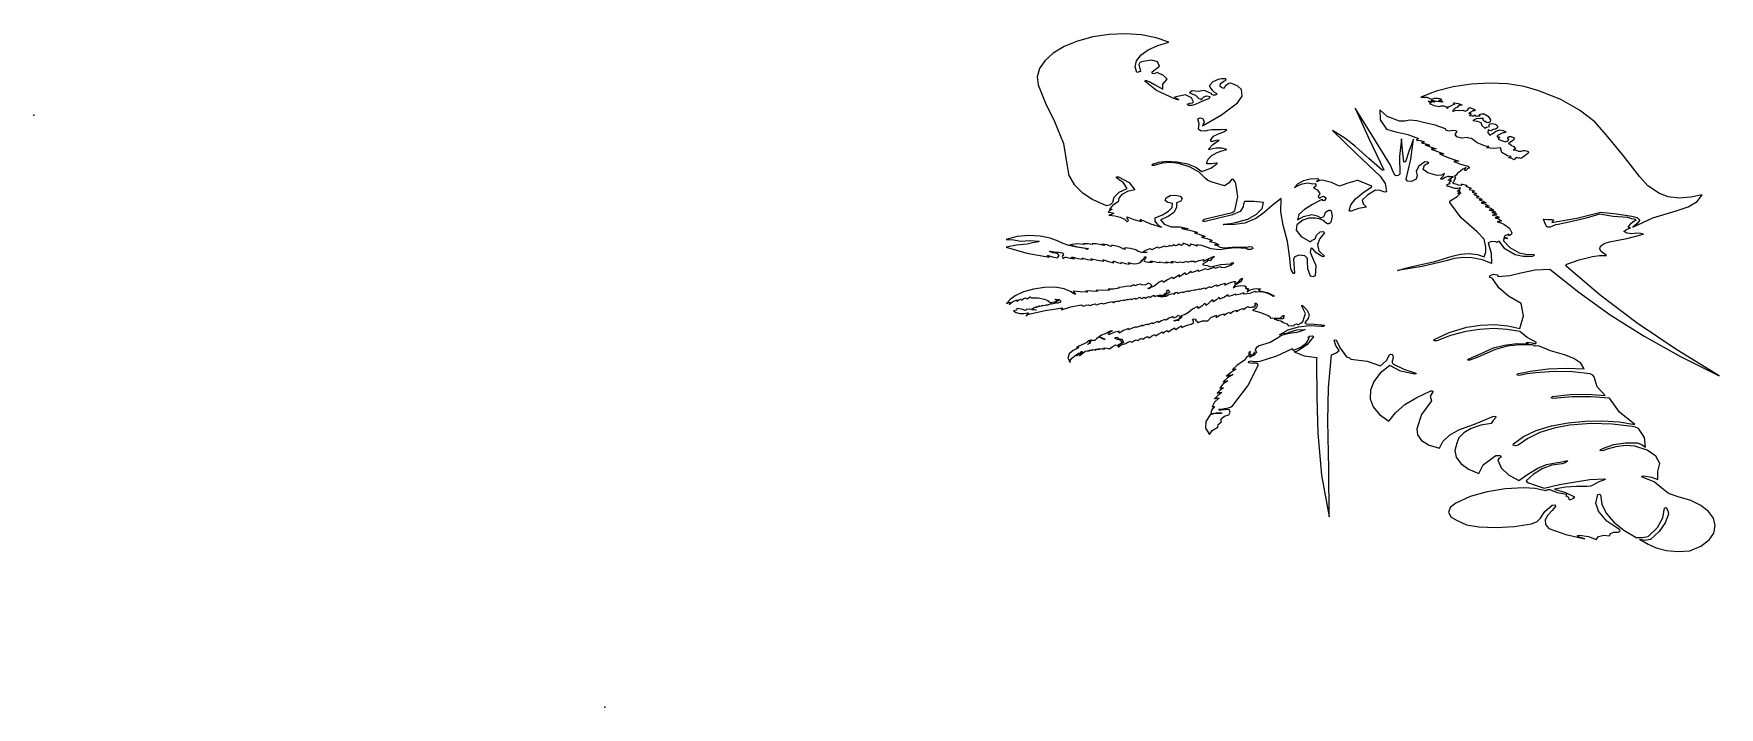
# Model space of a CAD drawing. Header units: millimetres. Extents: x 0 to 89.8, y -31.6 to 4.3.
import ezdxf

# ---------------------------------------------------------------- set-up
doc = ezdxf.new("R2010")
doc.units = ezdxf.units.MM
doc.layers.add('1', color=7, linetype='Continuous', true_color=0xffffff)
doc.layers.add('61', color=7, linetype='Continuous', true_color=0xffffff)

msp = doc.modelspace()

# ---------------------------------------------------------------- linework, layer by layer
at = {"lineweight": 18}
msp.add_point((30.439429, -31.560269), dxfattribs=at)
at = {"layer": '1', "color": 3, "linetype": 'Continuous', "lineweight": 18}
msp.add_lwpolyline([(75.747281, -3.895694), (75.430692, -3.803442), (75.386852, -3.790681), (75.348474, -3.774419), (75.335516, -3.69174), (75.486807, -3.643462), (75.502869, -3.63843), (75.501996, -3.629652), (75.473833, -3.602723), (75.467136, -3.571474), (75.506325, -3.5248), (75.574661, -3.485854), (75.474819, -3.481376), (75.39849, -3.452817), (75.394283, -3.443792), (75.403909, -3.43493), (75.546191, -3.356292), (75.656606, -3.266925), (75.607932, -3.282645), (75.553256, -3.282628), (75.53812, -3.271122), (75.54072, -3.256521), (75.502368, -3.274737), (75.454473, -3.28496), (75.393163, -3.273912), (75.407149, -3.240208), (75.236381, -3.318439), (75.085284, -3.405898), (75.002043, -3.412068), (74.995568, -3.371772), (75.132102, -3.238541), (75.207487, -3.097206), (75.038828, -3.185987), (74.807096, -3.207752), (74.313274, -3.063855), (74.063659, -2.891472), (74.125656, -2.665379), (74.225545, -2.601279), (74.365829, -2.560642), (74.284865, -2.500707), (74.146225, -2.47503), (73.834404, -2.710074), (73.695407, -2.974104), (73.746666, -3.233998), (73.686447, -3.402918), (73.440556, -3.534953), (73.227839, -3.512989), (73.158779, -3.412548), (73.39892, -2.345462), (73.550746, -1.27994), (73.307511, -1.878299), (73.115199, -2.478032), (73.074064, -2.497586), (73.035306, -2.481723), (72.95707, -1.867888), (72.903554, -1.251879), (72.801591, -2.198374), (72.815251, -3.138957), (72.77664, -3.17571), (72.720437, -3.207119), (72.621031, -3.220742), (72.555014, -3.187679), (72.434861, -2.92079), (72.316953, -2.653525), (71.377778, -1.137651), (70.443398, 0.379207), (71.178665, -1.267165), (71.961097, -2.905501), (71.931003, -2.934708), (71.872063, -2.927005), (71.168375, -2.296644), (70.456865, -1.668748), (69.885486, -1.224437), (69.225053, -0.813985), (70.483588, -2.034503), (71.762164, -3.249057), (72.044856, -3.641911), (72.104262, -4.070488), (72.042564, -4.095564), (71.972169, -4.086751), (71.768266, -4.018577), (71.52036, -3.992028), (71.119166, -4.242281), (70.809673, -4.519251), (70.86241, -4.718259), (71.040725, -4.891388), (70.613119, -4.974981), (70.231518, -5.109196), (70.156544, -5.117575), (70.117967, -5.088245), (70.212803, -4.766993), (70.454176, -4.455972), (70.850494, -4.1383), (71.292613, -3.833978), (71.318935, -3.808986), (71.324754, -3.782098), (70.631426, -3.487622), (70.586791, -3.480044), (70.537508, -3.484741), (70.053043, -3.612822), (69.600702, -3.770699), (69.179984, -3.586848), (68.681594, -3.453684), (68.540323, -3.48369), (68.424258, -3.535745), (68.401976, -3.539519), (68.390828, -3.530461), (68.418363, -3.488998), (68.475383, -3.45413), (68.493235, -3.410368), (68.422553, -3.388428), (68.043491, -3.41257), (67.683082, -3.492646), (67.379478, -3.652277), (67.202848, -3.848908), (67.403984, -3.751295), (67.616506, -3.659912), (67.909598, -3.599976), (68.184285, -3.648), (68.306045, -3.634006), (68.332041, -3.691055), (68.345532, -3.783944), (68.21978, -3.862701), (68.419913, -3.981336), (68.541399, -4.126317), (68.554619, -4.191134), (68.502531, -4.255204), (68.461169, -4.34562), (68.553274, -4.417892), (68.615472, -4.366596), (68.702764, -4.324458), (68.74966, -4.316155), (68.793282, -4.323445), (68.891554, -4.426848), (68.806703, -4.544346), (68.741284, -4.560086), (68.693249, -4.538383), (68.705949, -4.517459), (68.696242, -4.497538), (68.661423, -4.500414), (68.630981, -4.510631), (68.167808, -4.759422), (67.73876, -5.022141), (67.437321, -5.289147), (67.355259, -5.58032), (67.682158, -5.397596), (68.121514, -5.295118), (68.408242, -5.357035), (68.612386, -5.471235), (68.770032, -5.388223), (68.821992, -5.28164), (68.860617, -5.159839), (69.042413, -5.066837), (69.113638, -5.063635), (69.156907, -5.088703), (69.217577, -5.38532), (69.140222, -5.689627), (69.115169, -5.73397), (69.062775, -5.773588), (69.013752, -5.787131), (68.963366, -5.781487), (68.876448, -5.735242), (68.827823, -5.675687), (68.788474, -5.625156), (68.719296, -5.584427), (68.526017, -5.521769), (68.304226, -5.483282), (67.960968, -5.488085), (67.653548, -5.583963), (67.330086, -5.843648), (67.283961, -6.13288), (67.552024, -6.459366), (68.01248, -6.720637), (68.069028, -6.724147), (68.11064, -6.701499), (68.153908, -6.659559), (68.22653, -6.628156), (68.279506, -6.60233), (68.299683, -6.568148), (68.371389, -6.384094), (68.569833, -6.216732), (68.73029, -6.192635), (68.802482, -6.259788), (68.553907, -6.571129), (68.431627, -6.893042), (68.497939, -7.229919), (68.808015, -7.517545), (68.746904, -7.545174), (68.672975, -7.537503), (68.359416, -7.340141), (68.168386, -7.103221), (68.124374, -7.088834), (68.080145, -7.108595), (68.042124, -7.300309), (68.112122, -7.483077), (68.33703, -8.007226), (68.296736, -8.558753), (68.180585, -8.61694), (68.055811, -8.578955), (67.91582, -8.191458), (67.891401, -7.791026), (67.896072, -7.716526), (67.897643, -7.642187), (67.75937, -7.496785), (67.434279, -7.46307), (67.221588, -7.54949), (67.147035, -7.676163), (67.212555, -8.419227), (67.184842, -8.438154), (67.146071, -8.429662), (67.034951, -8.23529), (66.985405, -8.031252), (66.949008, -7.618459), (66.824157, -6.735281), (66.606362, -5.862209), (66.47386, -5.15629), (66.501401, -4.437559), (66.005137, -4.812493), (65.572378, -5.203496), (65.145129, -5.509082), (64.560335, -5.744242), (64.006288, -5.818566), (63.446736, -5.84322), (63.421436, -5.841209), (63.406521, -5.831501), (63.411629, -5.817667), (63.436181, -5.809497), (63.789308, -5.767313), (64.135962, -5.707016), (64.722917, -5.533278), (65.185729, -5.280508), (65.473237, -4.976654), (65.553645, -4.655311), (65.053735, -4.60455), (64.531364, -4.602538), (64.487204, -4.740663), (64.466538, -4.878669), (64.301216, -5.126884), (63.892834, -5.304271), (62.441945, -5.656345), (62.355561, -5.654661), (62.323914, -5.616595), (62.369486, -5.563141), (62.461327, -5.525267), (63.872613, -5.182804), (63.971747, -5.133386), (64.024188, -5.070361), (64.175599, -4.345843), (64.080563, -3.634375), (64.029916, -3.521869), (63.950261, -3.415172), (63.888688, -3.402106), (63.840126, -3.430245), (63.726942, -3.60934), (63.478073, -3.758238), (62.807454, -3.562822), (62.589342, -3.475469), (62.448106, -3.354535), (62.120298, -3.03576), (61.644407, -2.771402), (61.045133, -2.575182), (60.614477, -2.521516), (60.153664, -2.555238), (59.730637, -2.671378), (59.618912, -2.670419), (59.626093, -2.614733), (59.964055, -2.493532), (60.356657, -2.448395), (60.954045, -2.482766), (61.494731, -2.592711), (61.943265, -2.771021), (62.270234, -3.006003), (62.743504, -2.818804), (63.081124, -2.571242), (63.074181, -2.549423), (63.029142, -2.547856), (62.781728, -2.59326), (62.528293, -2.595938), (62.540194, -2.465848), (62.601822, -2.336101), (62.794002, -2.142205), (63.085531, -1.977261), (63.330383, -1.890262), (63.601764, -1.830309), (63.333931, -1.748737), (63.00246, -1.747255), (62.690722, -1.826236), (62.630583, -1.829567), (62.614065, -1.802244), (62.855113, -1.553976), (63.192521, -1.330453), (63.003714, -1.342898), (62.832716, -1.392823), (62.773806, -1.399546), (62.741371, -1.377269), (62.741696, -1.339311), (62.74752, -1.301118), (62.889824, -1.111276), (63.195255, -0.968968), (63.429546, -0.876058), (63.598692, -0.753933), (63.31355, -0.772495), (63.031882, -0.768312), (62.801164, -0.772509), (62.574342, -0.809737), (62.433189, -0.843953), (62.195441, -0.837378), (62.079066, -0.740762), (62.079185, -0.732475), (62.081532, -0.724128), (62.129835, -0.455684), (62.051895, -0.196819), (62.171359, -0.135758), (62.311178, -0.167091), (62.391271, -0.360636), (62.297908, -0.563609), (63.31303, 0.025086), (64.16636, 0.668808), (64.41406, 1.017558), (64.383199, 1.370036), (64.183563, 1.559401), (63.864824, 1.700416), (63.781095, 1.707708), (63.700224, 1.68623), (63.518924, 1.564709), (63.414722, 1.426158), (63.303893, 1.473103), (63.242263, 1.539545), (63.26342, 1.690593), (63.44516, 1.822705), (63.518964, 1.854929), (63.55956, 1.901625), (63.506774, 1.939277), (63.319883, 1.950917), (63.134559, 1.913212), (62.857523, 1.775579), (62.684944, 1.60427), (62.679543, 1.59026), (62.680545, 1.576404), (62.733411, 1.451103), (62.812257, 1.33066), (62.900571, 1.246963), (63.024117, 1.176163), (63.059802, 1.145057), (63.054475, 1.107169), (62.976277, 1.071709), (62.876275, 1.066488), (62.797632, 1.097666), (62.792292, 1.15008), (62.409154, 1.316202), (62.073681, 1.262542), (61.756286, 1.305243), (61.611732, 1.198006), (61.922453, 1.072023), (62.106539, 0.893257), (62.187595, 0.868467), (62.23653, 0.827994), (62.364538, 0.978642), (62.53309, 1.041265), (62.694669, 0.994181), (62.646933, 0.896352), (62.523871, 0.837425), (62.394571, 0.781941), (62.146477, 0.676641), (61.907786, 0.565999), (61.737299, 0.517736), (61.552505, 0.520111), (61.487488, 0.595442), (61.644252, 0.642791), (61.762691, 0.660238), (61.816868, 0.716229), (61.705266, 0.930973), (61.394925, 1.081888), (60.808636, 0.969566), (61.018134, 0.845129), (61.014842, 0.82617), (60.976466, 0.82321), (60.728033, 0.909773), (59.849156, 1.315369), (59.221086, 1.826506), (59.239607, 1.857585), (59.303116, 1.858701), (59.530382, 1.756419), (59.741683, 1.646125), (60.185032, 1.396846), (60.193709, 1.661796), (60.419005, 1.916128), (60.215886, 2.122699), (59.883041, 2.279001), (59.802434, 2.241926), (59.70524, 2.218029), (59.638816, 2.221924), (59.608941, 2.25024), (59.611781, 2.285262), (59.622183, 2.320409), (60.013726, 2.610879), (59.907583, 2.853353), (59.590563, 2.945733), (59.126894, 2.869297), (58.9608, 2.80606), (58.910804, 2.708991), (59.001696, 2.327699), (58.791393, 2.27461), (58.704105, 2.583714), (58.782841, 2.903722), (59.022411, 3.213593), (59.407077, 3.492953), (59.911536, 3.723434), (60.502625, 3.889882), (59.835153, 4.131926), (59.05591, 4.287295), (58.203762, 4.348241), (57.321206, 4.311724), (56.452251, 4.179566), (55.640233, 3.958355), (54.92565, 3.659127), (54.342294, 3.303865), (53.898673, 2.907174), (53.61221, 2.484639), (53.494169, 2.052864), (53.549181, 1.62881), (53.935487, 0.638917), (54.413935, -0.335736), (54.893041, -1.507963), (55.081084, -2.717617), (55.182998, -3.212615), (55.452105, -3.682078), (55.881041, -4.113159), (56.458061, -4.49406), (57.167381, -4.814355), (57.399541, -4.754704), (57.515317, -4.638971), (57.592091, -4.363376), (57.858838, -4.106629), (58.281233, -3.901769), (58.082074, -3.595448), (57.720056, -3.335852), (57.724221, -3.288793), (57.819629, -3.280368), (58.392283, -3.575614), (58.685623, -3.966815), (58.306039, -4.066989), (58.0087, -4.22423), (57.833963, -4.417196), (57.805545, -4.619698), (57.49725, -4.808572), (57.334812, -5.031503), (57.390464, -5.013615), (57.4534, -5.009246), (57.464052, -5.01389), (57.458606, -5.021182), (57.341342, -5.088001), (57.271453, -5.167673), (57.438598, -5.176431), (57.568745, -5.223193), (57.457357, -5.284355), (57.313556, -5.324158), (57.627341, -5.3624), (57.907455, -5.435202), (58.138741, -5.53643), (58.28706, -5.671912), (58.346803, -5.601623), (58.324124, -5.531177), (58.286133, -5.476717), (58.289859, -5.416705), (58.637632, -5.560979), (59.041479, -5.667742), (59.005705, -5.621937), (58.979132, -5.574142), (58.991749, -5.560739), (59.019716, -5.562055), (59.530836, -5.790934), (60.121499, -5.970722), (59.998048, -5.890115), (59.893283, -5.802719), (59.774193, -5.646234), (59.776595, -5.472078), (60.165677, -5.313278), (60.480229, -5.118428), (60.680261, -4.913346), (60.707785, -4.695922), (60.449943, -4.651173), (60.31863, -4.534716), (60.366689, -4.393413), (60.574773, -4.284123), (60.859157, -4.250823), (61.105404, -4.306913), (61.214425, -4.429823), (61.142353, -4.570096), (60.918188, -4.671285), (60.920554, -4.924193), (60.765669, -5.175258), (60.468243, -5.400639), (60.056514, -5.578941), (60.251619, -5.803224), (60.647082, -5.944286), (61.103965, -5.952013), (61.51229, -6.033356), (61.518537, -6.047453), (61.490321, -6.054493), (61.341021, -6.040417), (61.188857, -6.031484), (61.613081, -6.119913), (62.011996, -6.229963), (62.02386, -6.249703), (61.98722, -6.263419), (61.928125, -6.266359), (61.869156, -6.272072), (62.152482, -6.35239), (62.41559, -6.446692), (62.424793, -6.469508), (62.382497, -6.483872), (62.310199, -6.486986), (62.238202, -6.495004), (62.526492, -6.564177), (62.793914, -6.649397), (62.811526, -6.674187), (62.773732, -6.696582), (62.719397, -6.710147), (62.668737, -6.727318), (62.939278, -6.789891), (63.15828, -6.88748), (63.15785, -6.899565), (63.133997, -6.903994), (63.038565, -6.89589), (62.9391, -6.899095), (63.017632, -6.911936), (63.076719, -6.939197), (63.245135, -7.02922), (63.480153, -7.074956), (64.075412, -7.02049), (64.663332, -7.032663), (64.810653, -6.9891), (64.955785, -7.016578), (64.984663, -7.093502), (64.874591, -7.159415), (64.712078, -7.162508), (64.624853, -7.100354), (64.032399, -7.066049), (63.425984, -7.136425), (63.23923, -7.165157), (63.051571, -7.162358), (62.764617, -7.111502), (62.518392, -7.027122), (62.268967, -6.950789), (61.988035, -6.901769), (62.008959, -6.928934), (62.014856, -6.958689), (61.995444, -6.972101), (61.965886, -6.968525), (61.823007, -6.904915), (61.635728, -6.874929), (61.656145, -6.92374), (61.615146, -6.973254), (61.457576, -6.887601), (61.259988, -6.824425), (61.242883, -6.89343), (61.148838, -6.949891), (61.116643, -6.908703), (61.058269, -6.876349), (60.974607, -6.926534), (60.864212, -6.961253), (60.831196, -6.931857), (60.772851, -6.914683), (60.697455, -6.956966), (60.598979, -6.984262), (60.585566, -6.959263), (60.550444, -6.941103), (60.4519, -6.989491), (60.330651, -7.021229), (60.316197, -6.991269), (60.269043, -6.972574), (60.137753, -7.038481), (59.974341, -7.08116), (59.933875, -7.053617), (59.877884, -7.033785), (59.744106, -7.103451), (59.606041, -7.171055), (59.550656, -7.141545), (59.487457, -7.116098), (59.289512, -7.193681), (59.121414, -7.287125), (59.221927, -7.298842), (59.326686, -7.302989), (59.34363, -7.311719), (59.325494, -7.32211), (59.195722, -7.328427), (59.069213, -7.322031), (58.8692, -7.268206), (58.753884, -7.171399), (58.466446, -7.09793), (58.13767, -7.071212), (58.171979, -7.110291), (58.150906, -7.15491), (57.853825, -7.007412), (57.460289, -6.924475), (57.4589, -6.965491), (57.416137, -7.003317), (57.214668, -6.905868), (56.938209, -6.864051), (57.031401, -6.888819), (57.098209, -6.928809), (56.948922, -6.920982), (56.81403, -6.89366), (56.630798, -6.859283), (56.427059, -6.858171), (56.433319, -6.872727), (56.421841, -6.887625), (56.201622, -6.846554), (55.956895, -6.845536), (55.978606, -6.861465), (55.985317, -6.881076), (55.612914, -6.855018), (55.232456, -6.90995), (55.643958, -7.016751), (56.097788, -7.081954), (56.215801, -7.093654), (56.143093, -7.147596), (56.068994, -7.103315), (55.609116, -7.039132), (55.180502, -6.94217), (54.867952, -6.842191), (54.603021, -6.714201), (54.173154, -6.54356), (53.655443, -6.438081), (53.044382, -6.403573), (52.417837, -6.46856), (51.840184, -6.626367), (52.243526, -6.636524), (52.599743, -6.713548), (53.09745, -6.671306), (53.572817, -6.714788), (53.592311, -6.734641), (53.555175, -6.751232), (53.240081, -6.79401), (52.952856, -6.879535), (52.387175, -6.917178), (51.843174, -7.027222), (52.929359, -7.351159), (54.147021, -7.559122), (54.075969, -7.528971), (54.037476, -7.486056), (54.045924, -7.476283), (54.066508, -7.475885), (54.308429, -7.545541), (54.576276, -7.592115), (54.663285, -7.475001), (54.571306, -7.370021), (54.338022, -7.337459), (54.144801, -7.269973), (54.144424, -7.255713), (54.173125, -7.251466), (54.396562, -7.286311), (54.636683, -7.294147), (54.817547, -7.337179), (54.894984, -7.429155), (54.819322, -7.536942), (54.873282, -7.639868), (54.900137, -7.61059), (54.936084, -7.583353), (54.984603, -7.565468), (55.041454, -7.565024), (55.242847, -7.622362), (55.470519, -7.654807), (55.373234, -7.626728), (55.307241, -7.581912), (55.340059, -7.555857), (55.398574, -7.55568), (55.659428, -7.628889), (55.946719, -7.678217), (55.913093, -7.655956), (55.894021, -7.629259), (55.900699, -7.621398), (55.91727, -7.620752), (56.16976, -7.68439), (56.444772, -7.725944), (56.392567, -7.699952), (56.350904, -7.669484), (56.357982, -7.65127), (56.394865, -7.648048), (56.706979, -7.720853), (57.04227, -7.769996), (57.008698, -7.747216), (56.987423, -7.720601), (56.999294, -7.705751), (57.030294, -7.705194), (57.29508, -7.791437), (57.581562, -7.86122), (57.549938, -7.825676), (57.541235, -7.785848), (57.555607, -7.775055), (57.57984, -7.776071), (57.768807, -7.847916), (57.975697, -7.907735), (57.969549, -7.872991), (57.987973, -7.837764), (58.185978, -7.898741), (58.410318, -7.936747), (58.366028, -7.900685), (58.359384, -7.856734), (58.534013, -7.900407), (58.734953, -7.912415), (58.9399, -7.858374), (59.083715, -7.766774), (59.060369, -7.768589), (59.038404, -7.76607), (59.019412, -7.751637), (59.035784, -7.734299), (59.143688, -7.673061), (59.204314, -7.599376), (59.202319, -7.554579), (59.293152, -7.554854), (59.2672, -7.599565), (59.25001, -7.675229), (59.173311, -7.744983), (59.193708, -7.771445), (59.226866, -7.793969), (59.418453, -7.82453), (59.627299, -7.823607), (59.573548, -7.813615), (59.527459, -7.797469), (59.524068, -7.791088), (59.533713, -7.785603), (59.641517, -7.777531), (59.735675, -7.797428), (59.880164, -7.835873), (60.045268, -7.852371), (60.020505, -7.833023), (60.00835, -7.810363), (60.012607, -7.80576), (60.022423, -7.805125), (60.220308, -7.842184), (60.432159, -7.861596), (60.388603, -7.845764), (60.357808, -7.823766), (60.361637, -7.815547), (60.37834, -7.814146), (60.551805, -7.850121), (60.740893, -7.867108), (60.681897, -7.844494), (60.6351, -7.815765), (60.635127, -7.805151), (60.653933, -7.798724), (60.699755, -7.797731), (60.744495, -7.80014), (60.863951, -7.813959), (60.956553, -7.850861), (61.031076, -7.822889), (61.118031, -7.809636), (61.198106, -7.822858), (61.258611, -7.850601), (61.351586, -7.807346), (61.467631, -7.784495), (61.475549, -7.812629), (61.509154, -7.834261), (61.681481, -7.785569), (61.870331, -7.771585), (61.862547, -7.79966), (61.879446, -7.825195), (62.122151, -7.749685), (62.377328, -7.687386), (62.343681, -7.733501), (62.347983, -7.780189), (62.601506, -7.644927), (62.889952, -7.528357), (62.922611, -7.529097), (62.922438, -7.545361), (62.80355, -7.638875), (62.726729, -7.740578), (62.703911, -7.751834), (62.676714, -7.746899), (62.643325, -7.725719), (62.601559, -7.708576), (62.506979, -7.813664), (62.344801, -7.899053), (62.316891, -7.935058), (62.311168, -7.972202), (62.544691, -8.006281), (62.740269, -8.073331), (63.257339, -7.960543), (63.799574, -7.918098), (63.823573, -7.911903), (63.829238, -7.899189), (63.883526, -7.850193), (63.975808, -7.871664), (63.919026, -7.920082), (63.820393, -7.987642), (63.701665, -8.047209), (63.513604, -8.106251), (63.304303, -8.13376), (63.309627, -8.098766), (63.273019, -8.071283), (63.122513, -8.123934), (62.955844, -8.159613), (62.939095, -8.133506), (62.900162, -8.114953), (62.726238, -8.187825), (62.52748, -8.240493), (62.512929, -8.205428), (62.46475, -8.180385), (62.285244, -8.261461), (62.079646, -8.323955), (62.089059, -8.285853), (62.07312, -8.249866), (61.915591, -8.32308), (61.743957, -8.387656), (61.724809, -8.388471), (61.716838, -8.380423), (61.711461, -8.348751), (61.680608, -8.322346), (61.570313, -8.408703), (61.439224, -8.488363), (61.407162, -8.492656), (61.39269, -8.479346), (61.396683, -8.442447), (61.384292, -8.407024), (61.242149, -8.512919), (61.079845, -8.612144), (61.062587, -8.614203), (61.056796, -8.606532), (61.079379, -8.558321), (61.082294, -8.510065), (60.921702, -8.620043), (60.736562, -8.720767), (60.721868, -8.681201), (60.672735, -8.650947), (60.43456, -8.764493), (60.233629, -8.89395), (60.219232, -8.897663), (60.208128, -8.893054), (60.181492, -8.860348), (60.136498, -8.833744), (59.996199, -8.90092), (59.877163, -8.977185), (59.731222, -9.104811), (59.51051, -9.204935), (59.459319, -9.257975), (59.377365, -9.224362), (59.477078, -9.191222), (59.551759, -9.138914), (59.594898, -9.079975), (59.51941, -9.010993), (59.427086, -8.947823), (59.26757, -9.030648), (59.050075, -9.051671), (59.031418, -9.021735), (58.991196, -8.998515), (58.834679, -9.041266), (58.69725, -9.099203), (58.686057, -9.066306), (58.65397, -9.03812), (58.559407, -9.07718), (58.485869, -9.125917), (58.348266, -9.116587), (58.20628, -9.130593), (58.013449, -9.158885), (57.819647, -9.184175), (57.830812, -9.192102), (57.844694, -9.198849), (57.850157, -9.207082), (57.838151, -9.214615), (57.557372, -9.263005), (57.269778, -9.27631), (57.301316, -9.299826), (57.347327, -9.316442), (56.986352, -9.340536), (56.632561, -9.327464), (56.662026, -9.360842), (56.700968, -9.391341), (56.384871, -9.384346), (56.08163, -9.352003), (56.121717, -9.393238), (56.176038, -9.429722), (55.782097, -9.419435), (55.403751, -9.378926), (55.457679, -9.450836), (55.535209, -9.516143), (55.528298, -9.536949), (55.486292, -9.538005), (55.382816, -9.481578), (55.299717, -9.41699), (54.922733, -9.257722), (54.450093, -9.169415), (53.870042, -9.178103), (53.295588, -9.262021), (52.766974, -9.415288), (52.32124, -9.627166), (52.04395, -9.825367), (51.84573, -10.042094), (51.901767, -10.009815), (51.961582, -9.979191), (52.028831, -9.97112), (52.058512, -9.999109), (52.034583, -10.042059), (52.002576, -10.084182), (52.179929, -9.951534), (52.401878, -9.835206), (52.390147, -9.873416), (52.405765, -9.909576), (52.49453, -9.851299), (52.604224, -9.802231), (52.619489, -9.828466), (52.649931, -9.850489), (52.746153, -9.786442), (52.864913, -9.732084), (52.903035, -9.761338), (52.962908, -9.779697), (53.030266, -9.726453), (53.121893, -9.682297), (53.143889, -9.710787), (53.180588, -9.734658), (53.548087, -9.731868), (53.870361, -9.800661), (54.052511, -9.88061), (54.183676, -9.982782), (54.423282, -9.947045), (54.637073, -9.87673), (54.53484, -9.869937), (54.456732, -9.839894), (54.45358, -9.820571), (54.485919, -9.807063), (54.668661, -9.824906), (54.742263, -9.907381), (54.701293, -9.974402), (54.58567, -10.018299), (54.551166, -10.017222), (54.532787, -10.00369), (54.528388, -9.994506), (54.520638, -9.986065), (54.405108, -10.036769), (54.274318, -10.076364), (54.271587, -10.056458), (54.261273, -10.037625), (54.147674, -10.093834), (54.010051, -10.133439), (54.0116, -10.117355), (54.008547, -10.101614), (53.905567, -10.144859), (53.781522, -10.166953), (53.782236, -10.151929), (53.765006, -10.140632), (53.700999, -10.175614), (53.620661, -10.200465), (53.605661, -10.200401), (53.597819, -10.19454), (53.592374, -10.184727), (53.580751, -10.176635), (53.519451, -10.216052), (53.448826, -10.251623), (53.431549, -10.25384), (53.421097, -10.247651), (53.427719, -10.224934), (53.455834, -10.205348), (53.320375, -10.267204), (53.225409, -10.344509), (53.234748, -10.355223), (53.25538, -10.360736), (53.332951, -10.361533), (53.404482, -10.37282), (53.440338, -10.380272), (53.399547, -10.381097), (53.323796, -10.37273), (53.243485, -10.377254), (53.213572, -10.370823), (53.200154, -10.356148), (53.053993, -10.33577), (52.896106, -10.349204), (52.900165, -10.378657), (52.858475, -10.402908), (52.644261, -10.334745), (52.399725, -10.292524), (52.390248, -10.383464), (52.218354, -10.427075), (52.364773, -10.510655), (52.568739, -10.55916), (52.781042, -10.560825), (52.99492, -10.539682), (53.03331, -10.545854), (53.030128, -10.566674), (52.949807, -10.625446), (52.881505, -10.687323), (52.947778, -10.64457), (53.03032, -10.609266), (53.921257, -10.399777), (54.853288, -10.266296), (54.800568, -10.319429), (54.779324, -10.375925), (55.280611, -10.212871), (55.833185, -10.112278), (55.88429, -10.148024), (55.957674, -10.172587), (56.083922, -10.128314), (56.225147, -10.100481), (56.264735, -10.130047), (56.328701, -10.146538), (56.443552, -10.090826), (56.584166, -10.054223), (56.622961, -10.084642), (56.682555, -10.105144), (56.797938, -10.051379), (56.933581, -10.012162), (56.967617, -10.038292), (57.021973, -10.054049), (57.248159, -9.980092), (57.497525, -9.934019), (57.505429, -9.959508), (57.547151, -9.973385), (57.653611, -9.926178), (57.781275, -9.896955), (57.783805, -9.915275), (57.805542, -9.929064), (57.955303, -9.880036), (58.116061, -9.84255), (58.115283, -9.859667), (58.129467, -9.874373), (58.207118, -9.834542), (58.297773, -9.802467), (58.2943, -9.823979), (58.314074, -9.841785), (58.388969, -9.806566), (58.4746, -9.778449), (58.48739, -9.801413), (58.515489, -9.82001), (58.599896, -9.778897), (58.694859, -9.744165), (58.710497, -9.774186), (58.753878, -9.795294), (58.844824, -9.742444), (58.958455, -9.702041), (59.000302, -9.737376), (59.065767, -9.76211), (59.116114, -9.724403), (59.181682, -9.692551), (59.20694, -9.722467), (59.255231, -9.743629), (59.347482, -9.694282), (59.455489, -9.653756), (59.469537, -9.684982), (59.500467, -9.712177), (59.604436, -9.648412), (59.729884, -9.594803), (59.716499, -9.626149), (59.728921, -9.655981), (59.978253, -9.584615), (60.252251, -9.570784), (60.309481, -9.492322), (60.417661, -9.425714), (60.401414, -9.371249), (60.420183, -9.314791), (60.453091, -9.30251), (60.479971, -9.31466), (60.505209, -9.375143), (60.560413, -9.428893), (60.426152, -9.505573), (60.336261, -9.595183), (60.240713, -9.612157), (60.151532, -9.637826), (60.034318, -9.635992), (59.916777, -9.651411), (60.044482, -9.655771), (60.157624, -9.680258), (60.266135, -9.646745), (60.387564, -9.6402), (60.404237, -9.618715), (60.42993, -9.599051), (60.560965, -9.532364), (60.734497, -9.503875), (60.779374, -9.524412), (60.786728, -9.555823), (60.819731, -9.505288), (60.864157, -9.456286), (60.889814, -9.440683), (60.927166, -9.434003), (60.957372, -9.446168), (60.965012, -9.46576), (60.963547, -9.481203), (60.971612, -9.49555), (61.103339, -9.450749), (61.245939, -9.416927), (61.246948, -9.431429), (61.26026, -9.443631), (61.387708, -9.400694), (61.523959, -9.366389), (61.537034, -9.366727), (61.54271, -9.372264), (61.545346, -9.38361), (61.554642, -9.393679), (61.700746, -9.345152), (61.857075, -9.306942), (61.866231, -9.307503), (61.868707, -9.311817), (61.867243, -9.322545), (61.874189, -9.332214), (61.998558, -9.287567), (62.134889, -9.25434), (62.15469, -9.255439), (62.161564, -9.264412), (62.160913, -9.275702), (62.165872, -9.286383), (62.289714, -9.236924), (62.424697, -9.196125), (62.431494, -9.222213), (62.458285, -9.243809), (62.576974, -9.180326), (62.709483, -9.123995), (62.724057, -9.157109), (62.760201, -9.184764), (62.894573, -9.11157), (63.043531, -9.045645), (63.04996, -9.083029), (63.077477, -9.116746), (63.281566, -9.023442), (63.516282, -8.951694), (63.489867, -9.005943), (63.496344, -9.059619), (63.745114, -8.935621), (64.049473, -8.850484), (64.017568, -8.918686), (64.015301, -8.986851), (64.213741, -8.871515), (64.35048, -8.738199), (64.364172, -8.695948), (64.445311, -8.704157), (64.405562, -8.743771), (64.319542, -8.873183), (64.14928, -8.984787), (64.006391, -9.08674), (63.931697, -9.201957), (63.992151, -9.159802), (64.068088, -9.123989), (64.306103, -9.067321), (64.549958, -9.084837), (64.622336, -9.154116), (64.598002, -9.236645), (64.666177, -9.242197), (64.736753, -9.241803), (64.759546, -9.24729), (64.758747, -9.260476), (64.699723, -9.33059), (64.681164, -9.403635), (64.776917, -9.337576), (64.903127, -9.285144), (65.028612, -9.248511), (65.165806, -9.230434), (65.260641, -9.250539), (65.368718, -9.249405), (65.394201, -9.254579), (65.390982, -9.268899), (65.338687, -9.29468), (65.275391, -9.312823), (65.316058, -9.329491), (65.343402, -9.352005), (65.76651, -9.445002), (66.086759, -9.605674), (66.145715, -9.638098), (66.064769, -9.666896), (66.027745, -9.626671), (65.865878, -9.542952), (65.681875, -9.470998), (65.445719, -9.419488), (65.174421, -9.426299), (65.144347, -9.424987), (65.125974, -9.414034), (65.110247, -9.398748), (65.084797, -9.387359), (64.819664, -9.494885), (64.497982, -9.532274), (64.513693, -9.499987), (64.495096, -9.470223), (64.298993, -9.544631), (64.076369, -9.593097), (64.079387, -9.561099), (64.048211, -9.535108), (63.875417, -9.606964), (63.680457, -9.661205), (63.685024, -9.616815), (63.645022, -9.579743), (63.469158, -9.692416), (63.262849, -9.792154), (63.231316, -9.794888), (63.217356, -9.781874), (63.212004, -9.740934), (63.176315, -9.705689), (63.050712, -9.83008), (62.86469, -9.936867), (62.861593, -9.882949), (62.814164, -9.837028), (62.677191, -9.989781), (62.494484, -10.13264), (62.479678, -10.079033), (62.414675, -10.038249), (62.266168, -10.175296), (62.065634, -10.297182), (62.070266, -10.24343), (62.039612, -10.193984), (61.763644, -10.3413), (61.549083, -10.510142), (61.38146, -10.619867), (61.14211, -10.68806), (61.174472, -10.703181), (61.194583, -10.7231), (61.179789, -10.774422), (61.139676, -10.823893), (61.059362, -10.878282), (60.959018, -10.924146), (61.002426, -10.920426), (61.045634, -10.915459), (61.057696, -10.918967), (61.049612, -10.925589), (60.985443, -10.934642), (60.920457, -10.938929), (60.865464, -10.950881), (60.807844, -10.953223), (60.77134, -10.950836), (60.80828, -10.944778), (61.03395, -10.868339), (61.142796, -10.746297), (61.074745, -10.704068), (60.978117, -10.678024), (60.894326, -10.755815), (60.754231, -10.811833), (60.733838, -10.773592), (60.728675, -10.733233), (60.520111, -10.822019), (60.352599, -10.929696), (60.306171, -10.91229), (60.291066, -10.883642), (60.116638, -10.962292), (59.966683, -11.052273), (59.939313, -11.027678), (59.93227, -10.998794), (59.780337, -11.048258), (59.64681, -11.110086), (59.633736, -11.092865), (59.635494, -11.07363), (59.498184, -11.121466), (59.377662, -11.179803), (59.364274, -11.158185), (59.369343, -11.134604), (59.21103, -11.183737), (59.068136, -11.244202), (59.069259, -11.219416), (59.086589, -11.195119), (58.919106, -11.252238), (58.762703, -11.317138), (58.756312, -11.295599), (58.763297, -11.273266), (58.54614, -11.343722), (58.354685, -11.431583), (58.336732, -11.398738), (58.348936, -11.363402), (58.085512, -11.476666), (57.863591, -11.60975), (57.839279, -11.564), (57.86357, -11.515217), (57.577176, -11.581007), (57.34294, -11.689563), (57.314786, -11.695489), (57.295333, -11.685892), (57.292569, -11.652133), (57.305298, -11.61796), (57.377402, -11.545311), (57.502058, -11.491069), (57.372004, -11.511907), (57.267801, -11.558627), (57.19807, -11.609651), (57.110554, -11.653919), (56.915927, -11.715349), (56.786522, -11.810081), (56.89687, -11.84123), (56.98403, -11.886268), (57.045893, -11.907), (57.090732, -11.936475), (57.085113, -11.946812), (57.064198, -11.946653), (57.009155, -11.924568), (56.944407, -11.909322), (56.874292, -11.857423), (56.76036, -11.829487), (56.645324, -11.914688), (56.567662, -12.007958), (56.452777, -12.015207), (56.346843, -12.043614), (56.309837, -12.083), (56.306615, -12.124448), (56.304031, -12.142324), (56.284957, -12.158613), (56.245836, -12.182599), (56.213104, -12.208611), (56.195751, -12.212224), (56.189726, -12.204232), (56.211876, -12.183205), (56.240422, -12.163872), (56.261926, -12.145699), (56.268525, -12.12569), (56.292852, -12.048073), (56.372896, -11.976798), (56.236341, -12.020971), (56.153336, -12.090162), (56.02563, -12.172448), (55.864, -12.23878), (55.700967, -12.313625), (55.580135, -12.405204), (55.630027, -12.389605), (55.686039, -12.386222), (55.702281, -12.393844), (55.692457, -12.405169), (55.40467, -12.543111), (55.195775, -12.71047), (55.117563, -12.954144), (55.249844, -13.178883), (55.243728, -13.074236), (55.320739, -12.971377), (55.494316, -12.826453), (55.692534, -12.68847), (55.713112, -12.685627), (55.719247, -12.694999), (55.65582, -12.759201), (55.577407, -12.819938), (55.635338, -12.786095), (55.692169, -12.751822), (55.779833, -12.683972), (55.83724, -12.61006), (55.846217, -12.601004), (55.859621, -12.593212), (55.875638, -12.591054), (55.885592, -12.596692), (55.885857, -12.624359), (55.871593, -12.652031), (55.796043, -12.741787), (55.743988, -12.834212), (55.91127, -12.704931), (56.049314, -12.568764), (56.15995, -12.56628), (56.269789, -12.551546), (56.251588, -12.536616), (56.249689, -12.518382), (56.345489, -12.52331), (56.443784, -12.518741), (56.425331, -12.504501), (56.427866, -12.486532), (56.525584, -12.497833), (56.628691, -12.497915), (56.5968, -12.482475), (56.58813, -12.459986), (56.702993, -12.472955), (56.823243, -12.475485), (56.797825, -12.457295), (56.794914, -12.434144), (56.939165, -12.451128), (57.091776, -12.450504), (57.048408, -12.429199), (57.052426, -12.396935), (57.199868, -12.422329), (57.335941, -12.458235), (57.488681, -12.337597), (57.682212, -12.23092), (57.743317, -12.26347), (57.784878, -12.303357), (57.874041, -12.199434), (58.017249, -12.108917), (57.989085, -12.077244), (57.990158, -12.041012), (57.937356, -12.01578), (57.910018, -11.981368), (57.773641, -11.949322), (57.652156, -11.906227), (57.646049, -11.849007), (57.762497, -11.833544), (57.789679, -11.887967), (57.888874, -11.927456), (58.016481, -11.942674), (58.023353, -11.9794), (58.058391, -12.010329), (58.060726, -12.06414), (58.106484, -12.110368), (57.88293, -12.216921), (57.811316, -12.360516), (57.9583, -12.23527), (58.215562, -12.166714), (58.327353, -12.098743), (58.457083, -12.03889), (58.482498, -12.071109), (58.535855, -12.092549), (58.633541, -12.02363), (58.759743, -11.966641), (58.799516, -11.991617), (58.85589, -12.007337), (58.939036, -11.936882), (59.056935, -11.878731), (59.067439, -11.913465), (59.111217, -11.939335), (59.225816, -11.856976), (59.374189, -11.788379), (59.395617, -11.83591), (59.459238, -11.870996), (59.582718, -11.77027), (59.75, -11.685058), (59.75708, -11.723661), (59.795961, -11.755487), (59.966437, -11.643557), (60.163825, -11.54247), (60.165123, -11.582317), (60.21269, -11.611764), (60.30803, -11.534477), (60.439092, -11.470218), (60.443115, -11.512367), (60.485608, -11.546694), (60.62858, -11.436532), (60.806049, -11.338321), (60.829455, -11.380023), (60.876858, -11.415201), (61.016646, -11.31719), (61.182332, -11.228935), (61.173535, -11.270718), (61.202769, -11.307796), (61.429238, -11.202498), (61.700344, -11.131068), (61.83329, -11.047086), (61.809261, -10.949397), (61.752617, -10.902927), (61.832878, -10.856406), (61.937748, -10.874922), (61.920502, -10.932571), (62.005042, -10.984175), (62.052424, -11.047654), (62.298758, -10.954199), (62.585598, -10.966373), (62.736727, -10.786533), (63.047169, -10.660564), (63.01566, -10.718902), (63.029605, -10.776078), (63.212665, -10.664168), (63.447952, -10.579877), (63.439882, -10.623507), (63.461006, -10.66424), (63.582182, -10.569304), (63.74381, -10.48933), (63.748787, -10.525844), (63.774706, -10.558877), (63.919193, -10.465496), (64.103695, -10.39111), (64.089879, -10.429339), (64.107669, -10.46519), (64.259186, -10.374456), (64.4339, -10.294364), (64.44814, -10.32172), (64.47724, -10.345258), (64.593019, -10.266026), (64.742905, -10.201839), (64.778436, -10.237053), (64.84898, -10.255195), (64.950844, -10.21919), (65.068005, -10.203294), (65.123854, -10.118642), (65.102481, -10.03496), (65.115348, -10.017729), (65.150352, -10.019426), (65.230381, -10.121531), (65.18041, -10.236048), (65.112304, -10.327014), (64.965919, -10.395169), (65.398945, -10.520374), (65.792476, -10.671941), (65.896232, -10.733672), (65.930684, -10.814914), (66.185371, -10.799589), (66.433114, -10.813093), (66.450635, -10.797617), (66.481409, -10.788414), (66.524053, -10.728196), (66.593504, -10.672963), (66.631677, -10.667493), (66.644591, -10.684569), (66.610367, -10.761998), (66.619124, -10.838472), (66.557848, -10.844339), (66.501427, -10.859762), (66.315102, -10.844094), (66.121226, -10.863616), (66.208958, -10.884189), (66.272831, -10.91955), (66.473358, -10.964076), (66.622307, -11.041884), (66.797048, -11.118999), (66.883541, -11.228879), (67.021222, -11.19877), (67.155765, -11.216223), (67.212759, -11.159034), (67.31909, -11.121752), (67.384798, -11.140263), (67.389773, -11.17924), (67.537189, -11.090119), (67.645429, -10.989583), (67.789264, -10.567397), (67.602743, -10.169954), (67.590602, -10.122654), (67.656248, -10.154737), (67.856124, -10.377961), (67.979812, -10.618191), (67.929922, -10.840706), (67.75011, -11.05432), (67.79964, -11.077162), (67.822352, -11.109484), (68.247161, -11.129858), (68.65428, -11.180184), (68.803256, -11.187893), (68.770822, -11.263207), (68.620869, -11.25777), (68.019958, -11.224954), (67.405446, -11.294452), (66.846582, -11.458432), (66.406349, -11.698415), (66.57143, -11.640153), (66.760045, -11.611103), (66.850091, -11.596923), (66.928021, -11.568345), (67.32202, -11.443659), (67.765406, -11.424799), (67.560795, -11.512387), (67.324248, -11.574175), (67.041426, -11.623251), (66.757796, -11.670578), (66.518458, -11.741422), (66.351503, -11.852814), (65.905806, -12.111133), (65.324123, -12.287242), (65.183282, -12.380585), (65.098684, -12.486845), (65.186041, -12.640942), (65.042756, -12.799401), (64.934935, -12.838224), (64.84454, -12.886996), (64.817942, -12.890395), (64.812654, -12.877826), (64.881, -12.832179), (64.968313, -12.795061), (65.079931, -12.704841), (65.079837, -12.605218), (65.050359, -12.689506), (64.96337, -12.766961), (64.902903, -12.781216), (64.854084, -12.763872), (64.81881, -12.683394), (64.859565, -12.598779), (64.790225, -12.649505), (64.766539, -12.707318), (64.76685, -12.818294), (64.620871, -12.912241), (64.571787, -13.031028), (64.423607, -13.133509), (64.135555, -13.33965), (63.905533, -13.560484), (63.959814, -13.540137), (64.017685, -13.522716), (64.058115, -13.525999), (64.054941, -13.546794), (63.791779, -13.723119), (63.581836, -13.914042), (63.746607, -13.849087), (63.940054, -13.814221), (63.6398, -14.002173), (63.406887, -14.209747), (63.523156, -14.175011), (63.651726, -14.161413), (63.391715, -14.342295), (63.216812, -14.542971), (63.317962, -14.515536), (63.423216, -14.524536), (63.234934, -14.662998), (63.08806, -14.81142), (63.199365, -14.778018), (63.323038, -14.771356), (63.108923, -14.939323), (62.948247, -15.118814), (63.060723, -15.079203), (63.191356, -15.070105), (62.944976, -15.30024), (62.810182, -15.546027), (62.875934, -15.527389), (62.947778, -15.526024), (62.780625, -15.720485), (62.740544, -15.923479), (63.027123, -15.857518), (63.32814, -15.855228), (63.346801, -15.868146), (63.323469, -15.881896), (63.269839, -15.892153), (63.220011, -15.90719), (62.958047, -15.904069), (62.715123, -15.971092), (62.478293, -16.323193), (62.463847, -16.68077), (62.673182, -17.009368), (62.812221, -16.80113), (63.119552, -16.634415), (63.132295, -16.477611), (63.314346, -16.338144), (63.269969, -16.252173), (63.308311, -16.160366), (63.47494, -16.047231), (63.7008, -15.962663), (63.765769, -15.820258), (63.71428, -15.683764), (63.503715, -15.70865), (63.292429, -15.713829), (63.265603, -15.729074), (63.227484, -15.734269), (63.167429, -15.673734), (63.311636, -15.66423), (63.460534, -15.637062), (63.609889, -15.610811), (63.798297, -15.561909), (63.921362, -15.47503), (64.724197, -14.418737), (65.272647, -13.338065), (65.259664, -13.269966), (65.191336, -13.213679), (65.028977, -13.239923), (64.873411, -13.221729), (64.750591, -13.191618), (64.762161, -13.120037), (64.895675, -13.08399), (65.007503, -13.122253), (65.185916, -13.130986), (65.365804, -13.103386), (66.26694, -12.815327), (67.061047, -12.453747), (67.102472, -12.448064), (67.121866, -12.465065), (67.118394, -12.503396), (67.1296, -12.540451), (67.535234, -12.367971), (67.830521, -12.148916), (67.987535, -11.90399), (67.916652, -11.839481), (68.002757, -11.769475), (68.159987, -11.763789), (68.231531, -11.828091), (68.146048, -11.898256), (67.868383, -12.240858), (67.422588, -12.545381), (67.315506, -12.586489), (67.190238, -12.607324), (67.717587, -12.815631), (68.386109, -12.906592), (68.382574, -13.024534), (68.381238, -13.142349), (68.397727, -15.046351), (68.454904, -16.947624), (68.650676, -19.189819), (69.053995, -21.412419), (69.042682, -18.846325), (68.989153, -16.282992), (69.011031, -14.530647), (69.178419, -12.77111), (69.425681, -12.670788), (69.580468, -12.534069), (69.399516, -12.274052), (69.323675, -11.99577), (69.365936, -11.968783), (69.418998, -11.984055), (69.662027, -12.439956), (69.981447, -12.879993), (70.139884, -12.924375), (70.210937, -13.008061), (71.080167, -13.107664), (71.786401, -13.355824), (72.10392, -13.073269), (72.274067, -12.768868), (72.345243, -12.732739), (72.422652, -12.755863), (72.464756, -12.929965), (72.410153, -13.109278), (72.402367, -13.192404), (72.472851, -13.26317), (73.03192, -13.529497), (73.670008, -13.750425), (73.687922, -13.787339), (73.613471, -13.805809), (72.849485, -13.635043), (72.280616, -13.338528), (71.777484, -13.75281), (71.428907, -14.196752), (71.247134, -14.654759), (71.238551, -15.110742), (71.403453, -15.548684), (71.736052, -15.953198), (72.224664, -16.310076), (72.586175, -15.854521), (73.091039, -15.42599), (73.724869, -15.036682), (74.469625, -14.697687), (74.565312, -14.695333), (74.580418, -14.740859), (74.438007, -14.982239), (74.509273, -15.218013), (73.972178, -15.953043), (73.724161, -16.707895), (73.75387, -17.037889), (73.979456, -17.337022), (74.381353, -17.579344), (74.924703, -17.74384), (75.118796, -17.389618), (75.468592, -17.05685), (75.955228, -16.763484), (76.888664, -16.422608), (77.783071, -16.055301), (77.913129, -16.048982), (77.937274, -16.110159), (77.798283, -16.265489), (77.693793, -16.425396), (77.127771, -16.524333), (76.622829, -16.696461), (76.221485, -16.927281), (75.957542, -17.197361), (75.85322, -17.483956), (75.74726, -17.862663), (75.820216, -18.232106), (76.068105, -18.572134), (76.477408, -18.864204), (77.025805, -19.092384), (77.268878, -18.632735), (77.816109, -18.224712), (77.933572, -18.128604), (78.147684, -18.128553), (78.216229, -18.224617), (78.091968, -18.299257), (78.048598, -18.389903), (78.222448, -18.802922), (78.602406, -19.169367), (79.165403, -19.466991), (79.639294, -19.132902), (80.165692, -18.817024), (80.638428, -18.613803), (81.214675, -18.514001), (81.450692, -18.483652), (81.660211, -18.41506), (81.732949, -18.410086), (81.7513, -18.443449), (81.636349, -18.52566), (81.464481, -18.577696), (80.924997, -18.659592), (80.447632, -18.821716), (79.941538, -19.133896), (79.557902, -19.481761), (79.596688, -19.541283), (79.676637, -19.587893), (80.08804, -19.738072), (80.519019, -19.875366), (81.331444, -19.678186), (82.176961, -19.534494), (82.938491, -19.412881), (83.714612, -19.374166), (83.776512, -19.401978), (83.7277, -19.441785), (83.397232, -19.550472), (83.148146, -19.704197), (82.986812, -19.779929), (82.77726, -19.796633), (82.512913, -19.78217), (82.242963, -19.78351), (81.643591, -19.818765), (81.066319, -19.933872), (81.646081, -20.106851), (82.124707, -20.340575), (82.060961, -20.434966), (81.910135, -20.505066), (81.85504, -20.50478), (81.836684, -20.480183), (81.81931, -20.380146), (81.689622, -20.309151), (81.678659, -20.299309), (81.690871, -20.288359), (81.727734, -20.249431), (81.692474, -20.214625), (81.22718, -20.120963), (80.839973, -19.96889), (80.687381, -19.966066), (80.576488, -20.025846), (80.039725, -19.891077), (79.421018, -19.855173), (78.432857, -19.90654), (77.465991, -20.067463), (76.571493, -20.329439), (75.796615, -20.678633), (75.507002, -20.915207), (75.418983, -21.177689), (75.547124, -21.422587), (75.870205, -21.609331), (76.373574, -21.830978), (77.022056, -21.944976), (77.955456, -21.973703), (78.905556, -21.916575), (79.840568, -21.775505), (80.14722, -21.651217), (80.321173, -21.477916), (80.555963, -21.120325), (80.946372, -20.789011), (81.078853, -20.768269), (81.124764, -20.827595), (80.930003, -21.076741), (80.712566, -21.322514), (80.568751, -21.565719), (80.584217, -21.809249), (80.757367, -22.027854), (81.672352, -22.342085), (82.679484, -22.587951), (82.485407, -22.524543), (82.306364, -22.451744), (82.295794, -22.399734), (82.397479, -22.37563), (82.878845, -22.460615), (83.282061, -22.608217), (83.402459, -22.457326), (83.692832, -22.377778), (83.988177, -22.414773), (84.043898, -22.304044), (84.226788, -22.227759), (84.451991, -22.221316), (84.568714, -22.173752), (84.537337, -22.107439), (83.859705, -21.638096), (83.402308, -21.099318), (83.262841, -20.670736), (83.371168, -20.224577), (83.449526, -20.194087), (83.510785, -20.225322), (83.580699, -20.728322), (83.822964, -21.207654), (84.216401, -21.684155), (84.75217, -22.118981), (85.419209, -22.503159), (85.736144, -22.508374), (86.051058, -22.458197), (86.547061, -21.973682), (86.842342, -21.461397), (86.924294, -20.943214), (86.972426, -20.912004), (87.035577, -20.927913), (87.107356, -21.088829), (87.132083, -21.255951), (86.966795, -21.723426), (86.649, -22.180622), (86.187511, -22.614845), (85.879452, -22.667916), (85.592262, -22.621561), (85.841682, -22.733759), (86.061166, -22.860417), (86.488042, -23.066135), (87.025048, -23.201355), (87.633951, -23.256453), (88.271397, -23.227505), (88.862478, -22.965498), (89.300456, -22.640586), (89.549917, -22.279033), (89.626348, -21.875811), (89.534303, -21.483898), (89.277708, -21.119993), (88.867493, -20.799597), (88.321127, -20.536358), (87.661904, -20.341497), (87.134216, -20.156851), (86.78702, -19.886457), (86.368125, -19.54432), (85.742501, -19.294026), (85.715422, -19.243643), (85.817019, -19.217135), (86.227521, -19.289748), (86.578088, -19.411448), (86.562519, -18.98824), (86.68515, -18.560617), (86.462111, -18.174363), (86.002892, -17.854587), (85.350428, -17.631183), (84.848291, -17.611636), (84.337992, -17.668066), (83.865652, -17.795377), (83.754798, -17.840187), (83.640456, -17.882636), (83.50511, -17.877054), (83.523298, -17.808679), (83.59657, -17.77365), (83.668422, -17.737905), (84.227698, -17.555927), (84.852513, -17.462388), (85.480953, -17.466558), (85.735173, -17.567019), (85.917178, -17.700936), (85.858032, -17.176531), (85.541597, -16.690656), (85.387282, -16.633954), (85.210248, -16.594104), (84.141512, -16.460129), (83.01358, -16.435607), (81.869533, -16.52147), (81.041778, -16.67447), (80.283179, -16.913235), (79.633889, -17.225119), (79.12829, -17.593615), (78.988422, -17.628053), (78.867291, -17.592756), (78.872974, -17.519217), (79.401509, -17.125856), (80.093072, -16.796244), (80.906048, -16.550208), (81.791534, -16.402554), (82.709489, -16.303295), (83.628001, -16.284909), (84.517636, -16.347983), (85.3499, -16.490499), (84.533085, -15.828559), (83.99219, -15.088811), (83.017033, -15.005164), (82.006104, -15.006581), (80.988449, -15.093021), (80.877254, -15.059999), (80.953765, -14.99899), (81.89821, -14.88571), (82.845454, -14.867552), (83.755921, -14.945278), (83.339097, -14.472305), (83.174176, -13.949479), (83.102651, -13.852935), (82.954992, -13.783467), (82.022125, -13.673742), (81.041922, -13.654694), (80.048377, -13.726985), (79.61117, -13.791889), (79.177104, -13.864511), (79.053174, -13.835696), (79.124079, -13.769468), (79.444928, -13.705282), (79.76815, -13.645327), (80.728544, -13.517791), (81.698136, -13.474589), (82.645954, -13.5171), (82.460518, -13.21415), (82.099797, -12.961143), (81.593765, -12.779099), (80.857061, -12.558761), (80.202215, -12.286094), (80.015863, -12.304467), (79.888932, -12.245157), (79.219292, -12.233019), (78.5451, -12.313008), (77.917749, -12.479022), (77.385066, -12.718406), (76.976455, -12.89493), (76.542247, -13.054776), (76.435463, -13.047811), (76.459531, -12.99351), (77.153679, -12.708273), (77.811527, -12.402039), (78.406116, -12.249656), (79.041437, -12.174715), (79.673549, -12.182396), (79.622094, -12.160797), (79.57315, -12.137846), (79.569903, -12.104885), (79.63512, -12.091873), (79.852612, -12.131271), (80.055422, -12.184104), (80.049225, -12.148533), (80.099847, -12.119179), (79.598075, -11.850609), (79.221918, -11.532846), (78.548363, -11.415339), (77.820888, -11.375332), (77.072996, -11.414667), (76.339129, -11.531533), (75.527496, -11.746207), (74.787403, -12.023889), (74.647385, -12.026785), (74.646896, -11.957918), (75.445006, -11.577834), (76.391291, -11.302106), (77.119374, -11.189594), (77.859175, -11.162491), (78.5689, -11.22233), (79.208452, -11.365731), (79.404241, -10.690567), (79.2853, -10.030676), (78.613269, -9.642022), (78.098399, -9.194313), (77.75532, -8.700279), (77.603982, -8.63769), (77.631629, -8.533443), (77.81595, -8.471662), (78.008197, -8.502206), (78.053236, -8.600424), (78.679557, -8.544247), (79.271912, -8.406069), (80.024467, -8.240326), (80.814956, -8.197231), (82.358155, -9.438909), (84.037347, -10.632136), (85.848235, -11.773862), (87.786187, -12.861165), (89.846243, -13.891266), (87.587619, -12.512133), (85.470472, -11.075984), (83.499073, -9.585715), (81.677397, -8.044334), (81.664118, -7.991433), (81.724892, -7.942459), (82.379638, -7.70858), (83.096756, -7.534647), (83.466897, -7.48387), (83.840625, -7.471728), (83.771539, -7.41533), (83.68866, -7.364094), (83.549065, -7.260928), (83.474341, -7.13966), (83.509723, -6.977841), (83.701341, -6.835689), (83.999141, -6.750337), (84.923891, -6.577219), (85.800267, -6.337421), (85.641394, -6.294275), (85.455866, -6.281199), (85.319938, -6.311303), (85.177247, -6.324011), (84.937598, -6.287521), (84.76249, -6.203152), (84.908155, -6.089595), (85.106426, -5.996202), (85.033081, -5.988628), (84.986446, -5.96124), (85.144411, -5.749403), (85.414354, -5.561449), (85.181833, -5.518516), (84.96916, -5.458139), (84.193144, -5.394493), (83.454873, -5.278383), (83.105105, -5.387269), (82.75237, -5.493413), (82.012971, -5.670259), (81.25728, -5.823383), (81.111082, -5.844364), (80.99378, -5.896079), (80.92169, -5.936437), (80.829457, -5.964335), (80.71169, -5.96997), (80.635863, -5.930492), (80.539985, -5.740698), (80.478452, -5.545471), (80.704709, -5.564221), (80.940073, -5.557909), (81.010406, -5.572459), (81.009879, -5.611833), (80.956133, -5.66712), (80.918713, -5.724725), (82.244668, -5.480598), (83.523729, -5.165379), (84.367281, -5.25457), (85.190123, -5.371777), (85.476029, -5.442197), (85.605401, -5.587149), (85.45134, -5.779804), (85.235147, -5.960548), (86.305108, -5.465846), (87.546738, -5.092169), (88.193121, -4.88797), (88.67592, -4.590906), (88.930435, -4.240785), (88.331796, -4.363496), (87.708599, -4.410865), (87.124321, -4.345014), (86.657476, -4.173797), (86.038312, -3.760337), (85.612655, -3.283912), (84.734345, -2.157419), (83.814886, -1.041045), (83.204657, -0.350208), (82.393515, 0.279372), (81.397238, 0.835448), (80.235198, 1.307201), (79.441191, 1.535054), (78.550595, 1.673998), (77.598922, 1.718493), (76.624121, 1.666765), (75.665061, 1.520877), (74.759988, 1.286646), (73.94499, 0.973409), (74.261407, 0.957745), (74.499257, 0.864316), (74.664757, 0.903433), (74.840317, 0.912259), (74.95678, 0.895137), (75.040698, 0.853869), (74.995749, 0.799061), (74.883547, 0.779265), (74.977687, 0.756978), (75.081261, 0.74488), (75.114659, 0.724929), (75.069048, 0.706158), (74.767967, 0.74039), (74.488642, 0.79942), (74.575734, 0.759768), (74.669626, 0.723943), (74.677367, 0.701172), (74.631595, 0.691137), (74.48235, 0.715445), (74.337281, 0.744158), (74.392086, 0.724323), (74.449279, 0.706064), (74.480693, 0.676276), (74.445206, 0.643359), (74.421828, 0.63341), (74.400918, 0.622184), (74.635747, 0.526924), (74.922512, 0.470194), (75.025307, 0.508227), (75.143456, 0.502025), (75.286643, 0.449273), (75.360806, 0.367807), (75.416583, 0.442749), (75.53733, 0.498761), (75.635835, 0.564181), (75.764848, 0.615187), (75.721133, 0.630171), (75.686155, 0.649877), (75.687262, 0.661224), (75.709168, 0.666068), (75.82428, 0.65068), (75.929438, 0.625043), (76.032586, 0.595586), (76.117235, 0.554787), (76.117016, 0.53523), (76.079039, 0.526928), (76.041486, 0.533144), (76.008905, 0.543642), (75.933084, 0.491977), (75.895813, 0.432634), (75.770564, 0.381997), (75.696527, 0.311904), (75.635999, 0.254776), (75.645381, 0.194487), (75.808994, 0.270639), (76.014923, 0.259223), (76.179965, 0.263895), (76.300088, 0.215613), (76.421325, 0.268599), (76.471031, 0.342429), (76.476378, 0.380504), (76.534733, 0.408899), (76.810483, 0.300848), (76.816999, 0.240731), (76.693814, 0.238063), (76.640924, 0.185789), (76.562801, 0.140872), (76.538771, 0.1296), (76.51083, 0.121031), (76.494939, 0.108442), (76.496338, 0.094574), (76.548053, 0.106555), (76.584246, 0.088698), (76.577079, 0.081951), (76.563623, 0.078187), (76.591942, 0.071059), (76.611808, 0.058994), (76.601287, 0.048203), (76.578091, 0.046619), (76.590094, 0.039305), (76.58682, 0.02925), (76.566508, 0.01614), (76.538645, 0.007135), (76.531019, -0.004352), (76.531444, -0.015954), (76.608125, -0.012591), (76.678303, -0.023419), (76.714262, -0.035467), (76.734679, -0.054557), (76.75406, -0.022854), (76.78792, 0.006543), (76.809726, 0.012202), (76.828336, 0.006322), (76.844421, -0.019677), (76.848177, -0.047512), (76.972427, -0.023735), (77.094965, -0.035031), (77.045463, 0.000156), (77.066526, 0.045599), (77.186471, 0.081309), (77.313164, 0.069303), (77.493868, -0.029145), (77.593227, -0.155295), (77.644794, -0.246336), (77.629111, -0.344604), (77.548456, -0.40006), (77.424661, -0.387234), (77.423083, -0.323258), (77.336858, -0.323683), (77.28933, -0.291033), (77.243991, -0.23875), (77.279578, -0.179722), (77.207519, -0.171878), (77.133482, -0.167396), (76.892199, -0.190417), (76.70531, -0.277335), (76.946494, -0.309382), (77.133874, -0.385784), (77.191329, -0.551236), (77.353691, -0.692858), (77.442788, -0.627843), (77.589989, -0.603354), (77.58079, -0.560028), (77.582963, -0.515774), (77.635935, -0.461421), (77.745184, -0.434326), (77.913666, -0.471101), (78.015166, -0.545902), (78.040967, -0.618727), (78.005811, -0.694428), (77.919572, -0.743476), (77.795707, -0.753641), (77.730241, -0.786257), (77.695646, -0.827868), (77.599319, -0.813408), (77.529338, -0.779406), (77.514593, -0.936011), (77.631872, -1.073549), (77.657008, -1.020571), (77.748596, -0.986957), (77.908778, -0.868925), (78.139072, -0.783205), (78.326879, -0.809301), (78.463657, -0.874332), (78.45812, -0.91626), (78.377967, -0.935118), (78.34503, -0.934469), (78.311633, -0.936403), (78.15985, -1.003436), (78.031341, -1.081325), (78.004712, -1.118834), (78.008406, -1.156713), (78.090239, -1.157212), (78.145007, -1.184129), (78.086858, -1.221618), (78.064042, -1.265871), (78.239724, -1.349322), (78.442428, -1.417023), (78.567522, -1.363957), (78.634102, -1.290925), (78.580262, -1.241682), (78.568768, -1.183814), (78.640249, -1.131251), (78.760645, -1.131331), (78.873542, -1.180241), (78.937089, -1.248557), (78.896866, -1.297763), (78.844188, -1.344669), (78.724112, -1.431792), (78.58532, -1.5124), (78.699051, -1.532789), (78.742329, -1.588524), (78.897031, -1.672747), (78.979621, -1.781289), (78.929447, -1.814585), (78.856725, -1.834736), (79.015404, -1.86417), (79.141554, -1.917734), (79.225493, -1.918976), (79.308915, -1.905845), (79.388345, -1.877214), (79.481056, -1.874709), (79.573056, -1.896049), (79.654471, -1.925242), (79.674742, -1.968168), (79.650046, -2.013355), (79.486235, -2.154338), (79.298795, -2.288932), (79.246812, -2.299059), (79.216591, -2.279095), (79.216703, -2.274278), (79.216572, -2.269478), (79.127176, -2.282859), (79.061919, -2.255977), (78.972781, -2.312284), (78.916246, -2.376778), (78.787261, -2.301756), (78.613835, -2.251999), (78.6961, -2.233734), (78.757434, -2.199989), (78.649011, -2.187999), (78.553792, -2.16235), (78.24903, -1.978426), (78.182552, -1.73267), (77.809964, -1.770765), (77.460241, -1.727855), (77.535453, -1.70451), (77.5707, -1.664771), (77.470594, -1.664658), (77.385198, -1.643604), (76.935086, -1.477893), (76.631127, -1.243775), (76.504126, -1.224617), (76.411675, -1.179828), (76.11214, -1.215548), (75.858378, -1.151529), (75.76521, -1.016734), (75.874793, -0.872162), (75.778439, -0.827072), (75.64916, -0.806411), (75.459897, -0.852316), (75.284801, -0.81422), (75.248505, -0.719239), (74.705175, -0.518828), (74.080379, -0.378854), (73.73084, -0.29793), (73.345875, -0.256383), (73.082542, -0.31854), (72.80818, -0.30988), (72.144403, -0.069617), (71.745032, 0.288768), (71.772862, -0.244752), (72.103821, -0.734347), (72.338159, -0.819554), (72.605253, -0.880463), (73.252749, -1.027492), (73.819632, -1.234326), (73.741898, -1.273657), (73.699656, -1.32333), (73.904638, -1.352677), (74.091149, -1.400323), (74.111211, -1.429429), (74.06134, -1.453048), (74.012565, -1.460161), (73.965245, -1.470202), (74.182079, -1.515638), (74.374169, -1.580524), (74.378056, -1.612852), (74.312277, -1.621886), (74.236252, -1.598452), (74.167686, -1.570277), (74.440539, -1.689999), (74.752664, -1.785318), (74.622244, -1.803892), (74.493139, -1.798129), (74.818744, -1.928157), (75.159926, -2.048663), (75.047112, -2.069759), (74.934641, -2.062073), (75.430677, -2.267213), (75.967035, -2.447593), (75.831284, -2.467673), (75.697452, -2.459922), (76.050651, -2.606583), (76.453022, -2.721218), (76.475577, -2.761712), (76.524375, -2.794798), (76.424508, -2.85786), (76.358086, -2.929579), (76.330513, -2.943291), (76.295623, -2.939638), (76.287171, -2.93577), (76.278006, -2.932301), (76.3057, -2.862053), (76.346565, -2.792587), (76.276212, -2.839033), (76.184911, -2.875628), (76.059859, -2.988047), (75.896773, -3.089384), (75.839815, -3.181263), (75.73161, -3.263957), (75.78361, -3.350376), (75.707366, -3.440528), (75.695033, -3.523036), (75.630388, -3.602656), (75.701498, -3.633645), (75.777369, -3.661876), (75.932989, -3.702515), (76.10653, -3.72511), (76.126119, -3.720516), (76.126498, -3.710315), (76.104544, -3.692067), (76.089907, -3.671786), (76.165105, -3.675177), (76.234665, -3.687016), (76.293888, -3.702407), (76.349501, -3.720479), (76.387029, -3.740197), (76.402596, -3.766922), (76.373586, -3.769645), (76.344532, -3.770931), (76.333045, -3.775341), (76.33771, -3.781387), (76.48538, -3.825576), (76.613928, -3.881758), (76.553024, -3.916215), (76.512877, -3.956721), (76.665133, -3.987277), (76.790652, -4.037664), (76.7206, -4.059215), (76.668135, -4.091002), (76.811516, -4.132392), (76.931295, -4.18838), (76.835615, -4.197042), (76.758452, -4.229728), (76.907398, -4.275658), (77.035517, -4.33427), (76.961472, -4.347799), (76.910576, -4.378807), (77.083096, -4.426044), (77.213306, -4.498185), (77.132133, -4.493675), (77.049307, -4.503974), (77.255154, -4.574846), (77.420597, -4.667551), (77.294525, -4.64439), (77.156832, -4.668015), (77.392607, -4.743531), (77.578212, -4.846944), (77.471894, -4.837963), (77.363172, -4.855688), (77.617995, -4.928311), (77.807177, -5.038339), (77.692681, -5.033017), (77.57713, -5.050097), (77.782325, -5.096553), (77.942737, -5.172843), (77.834573, -5.161965), (77.722527, -5.179205), (77.85115, -5.214245), (77.962937, -5.260448), (77.968206, -5.284679), (77.922972, -5.298365), (77.84035, -5.302727), (77.76029, -5.317766), (77.953242, -5.362168), (78.121435, -5.424709), (78.125821, -5.446366), (78.083751, -5.456741), (77.990649, -5.455151), (77.896879, -5.466004), (78.079461, -5.52654), (78.227041, -5.606506), (78.227153, -5.645357), (78.154924, -5.665855), (78.084325, -5.66906), (78.015028, -5.68012), (78.19937, -5.733978), (78.362186, -5.801719), (78.663964, -6.010895), (78.791572, -6.267442), (78.763318, -6.341514), (78.663923, -6.402906), (78.625688, -6.403378), (78.609926, -6.387172), (78.629628, -6.364146), (78.62685, -6.340517), (78.42049, -6.419213), (78.358125, -6.53987), (78.403481, -6.530285), (78.450084, -6.523135), (78.52722, -6.530036), (78.550823, -6.566427), (78.530222, -6.580338), (78.506621, -6.570518), (78.468178, -6.554551), (78.416288, -6.564524), (78.347123, -6.628392), (78.348596, -6.696825), (78.681404, -7.040251), (79.174773, -7.326874), (79.530817, -7.410138), (79.940977, -7.418579), (79.982292, -7.478268), (79.880066, -7.526786), (79.392385, -7.531524), (78.969959, -7.435668), (78.413532, -7.120006), (78.115435, -6.719278), (78.043991, -6.747059), (78.006458, -6.787247), (77.96354, -6.771174), (77.935677, -6.748256), (77.714895, -6.723681), (77.521917, -6.800816), (77.681172, -7.346564), (77.712667, -7.905533), (77.230385, -7.715233), (76.651777, -7.596395), (76.190546, -7.576134), (75.72138, -7.630529), (75.2926, -7.753981), (74.015384, -8.060057), (72.687033, -8.281561), (73.186473, -8.128023), (73.715525, -8.00753), (74.689971, -7.78874), (75.616055, -7.514029), (76.050897, -7.404183), (76.517249, -7.371165), (76.957611, -7.419044), (77.317695, -7.541917), (77.400304, -7.28818), (77.40731, -7.035905), (77.308393, -6.603304), (76.948218, -6.221194), (76.081093, -5.469323), (75.476017, -4.645483), (75.48012, -4.583057), (75.552431, -4.527433), (75.85998, -4.349371), (76.070568, -4.143054), (75.996881, -4.167192), (75.913941, -4.178147), (75.894352, -4.171776), (75.903233, -4.15978), (75.997892, -4.104935), (76.03647, -4.037789), (75.964724, -4.051708), (75.893445, -4.045902), (75.880152, -4.035823), (75.890423, -4.023513), (76.003473, -3.948583), (76.055237, -3.861475), (75.906918, -3.906164)], close=True, dxfattribs=at)
at = {"layer": '61', "color": 5, "linetype": 'Continuous', "lineweight": 18}
msp.add_point((0, 0), dxfattribs=at)

doc.saveas('drawing.dxf')
